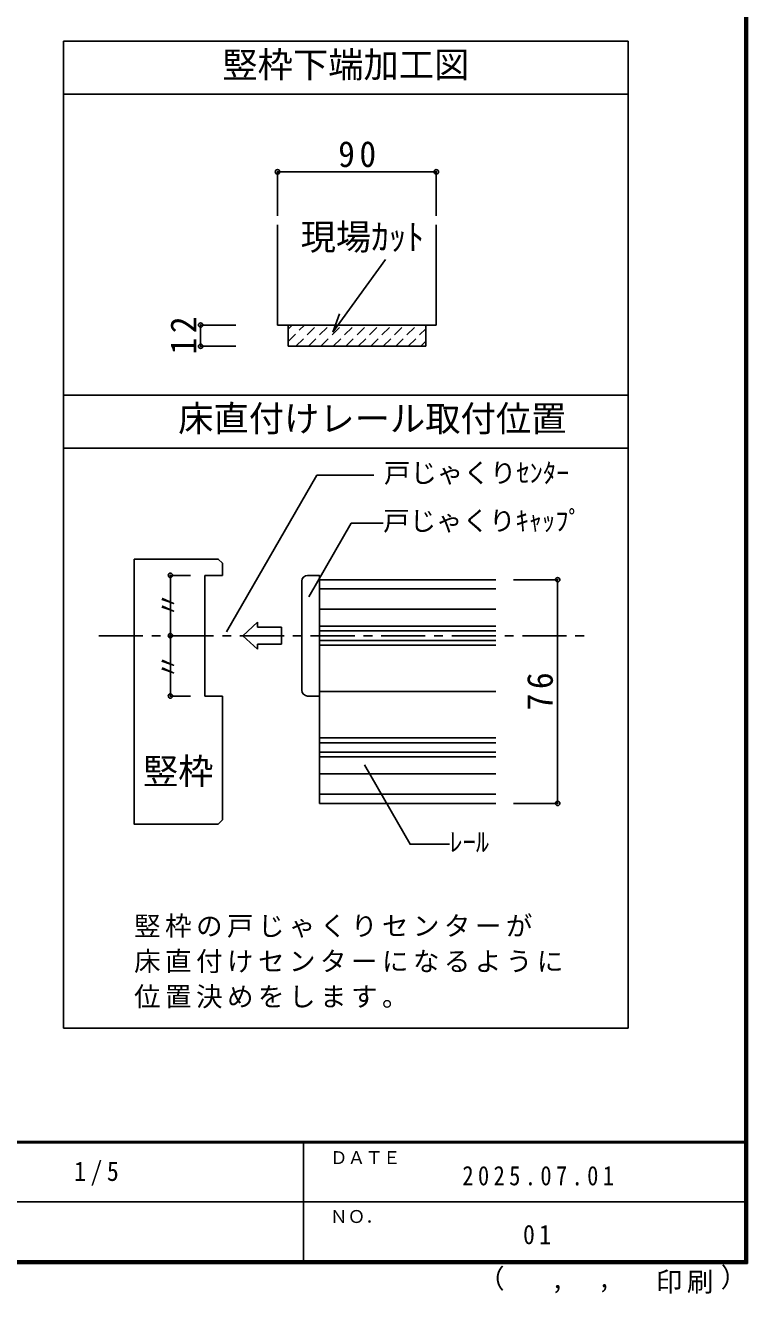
# Model space of a CAD drawing. Units: millimetres, scale not verified, with parts at other scales. Extents: x -973 to 977, y -718 to 696.
# Drawn here: x 567 to 977, y -718 to 0 of the extents above; entities that cross this region are included whole.
import ezdxf
from ezdxf.enums import TextEntityAlignment as Align

# ---------------------------------------------------------------- set-up
doc = ezdxf.new("R2010")
doc.units = ezdxf.units.MM
doc.header["$LTSCALE"] = 5
doc.header["$PDMODE"] = 32
doc.header["$PDSIZE"] = 2.5
doc.linetypes.add('CHAIN1', pattern=[8, 5, -1, 1, -1])
doc.linetypes.add('DASHED1', pattern=[1.8, 1.2, -0.6])
for name, color, linetype in [('0-0_補助線', 4, 'Continuous'), ('0-A_文字', 7, 'Continuous'), ('0-B_寸法', 7, 'Continuous'), ('2-1_通り芯', 4, 'CHAIN1'), ('2-4_枠', 3, 'Continuous'), ('2-7_金物', 4, 'Continuous'), ('2-A_文字', 7, 'Continuous'), ('2-B_寸法', 4, 'Continuous'), ('F-1_枠', 6, 'Continuous'), ('F-A_文字', 7, 'Continuous')]:
    doc.layers.add(name, color=color, linetype=linetype)
doc.styles.add('ＭＳ ゴシック', font='')
doc.styles.get('ＭＳ ゴシック').set_extended_font_data('MS Gothic')

msp = doc.modelspace()

# ---------------------------------------------------------------- linework, layer by layer
at = {"layer": '0-0_補助線', "color": 3}
for p, q in [((710.243, -112.438), (710.243, -169.234)), ((800.243, -112.438), (800.243, -169.234)), ((800.243, -169.234), (710.243, -169.234)), ((716.243, -169.234), (716.243, -181.234)), ((794.243, -169.234), (794.243, -181.234)), ((716.243, -181.234), (794.243, -181.234))]:
    msp.add_line(p, q, dxfattribs=at)
at = {"layer": '0-0_補助線', "color": 7}
for q in [(771.376, -132.066), (745.37, -162.919)]:
    msp.add_line((741.623, -173.226), q, dxfattribs=at)
at = {"layer": '0-0_補助線'}
for p, q in [((666.685, -169.234), (686.685, -169.234)), ((666.685, -181.234), (666.685, -169.234)), ((666.685, -181.234), (686.685, -181.234))]:
    msp.add_line(p, q, dxfattribs=at)
at = {"layer": '0-0_補助線', "linetype": 'DASHED1'}
for p, q in [((716.243, -171.508), (718.516, -169.234)), ((716.243, -178.579), (725.587, -169.234)), ((720.658, -181.234), (732.658, -169.234)), ((727.729, -181.234), (739.729, -169.234)), ((734.8, -181.234), (746.8, -169.234)), ((741.872, -181.234), (753.872, -169.234)), ((748.943, -181.234), (760.943, -169.234)), ((756.014, -181.234), (768.014, -169.234)), ((763.085, -181.234), (775.085, -169.234)), ((770.156, -181.234), (782.156, -169.234)), ((777.227, -181.234), (788.743, -169.719)), ((784.298, -181.234), (794.243, -171.29)), ((791.369, -181.234), (794.243, -178.361))]:
    msp.add_line(p, q, dxfattribs=at)
at = {"layer": '0-0_補助線', "color": 7}
for p in [(666.685, -169.234), (666.685, -181.234)]:
    msp.add_point(p, dxfattribs=at)
at = {"layer": '0-A_文字', "color": 3}
for p, q in [((588.986, -567.5), (588.986, -8.5)), ((588.986, -8.5), (908.986, -8.5)), ((908.986, -567.5), (908.986, -8.5)), ((588.986, -38.5), (908.986, -38.5)), ((588.986, -208.912), (908.986, -208.912)), ((588.986, -238.912), (908.986, -238.912)), ((588.986, -567.5), (908.986, -567.5))]:
    msp.add_line(p, q, dxfattribs=at)
at = {"layer": '0-B_寸法', "color": 4}
for p, q in [((710.243, -82.438), (800.243, -82.438)), ((710.243, -82.438), (710.243, -107.438)), ((800.243, -82.438), (800.243, -107.438))]:
    msp.add_line(p, q, dxfattribs=at)
at = {"layer": '0-B_寸法'}
for p in [(710.243, -82.438), (800.243, -82.438)]:
    msp.add_point(p, dxfattribs=at)
at = {"layer": '2-1_通り芯'}
msp.add_line((608.986, -345.17), (888.986, -345.17), dxfattribs=at)
at = {"layer": '2-4_枠'}
for p, q in [((678.986, -304.193), (678.986, -311.003)), ((668.986, -311.003), (678.986, -311.003)), ((668.986, -379.336), (668.986, -311.003)), ((668.986, -379.336), (678.986, -379.336)), ((678.986, -449.479), (678.986, -379.336)), ((676.629, -451.836), (678.986, -449.479))]:
    msp.add_line(p, q, dxfattribs=at)
for points in [[(678.986, -304.193), (676.629, -301.836), (628.986, -301.836)], [(676.629, -451.836), (628.986, -451.836), (628.986, -301.836)]]:
    msp.add_lwpolyline(points, dxfattribs=at)
at = {"layer": '2-7_金物'}
for p, q in [((723.986, -376.003), (723.986, -314.336)), ((733.986, -318.722), (833.986, -318.722)), ((733.986, -330.17), (833.986, -330.17)), ((690.572, -345.17), (698.855, -337.577)), ((698.855, -337.577), (698.855, -340.338)), ((712.429, -340.338), (698.855, -340.338)), ((712.429, -340.338), (712.429, -350.001)), ((733.986, -339.789), (833.986, -339.789)), ((690.572, -345.17), (698.855, -352.762)), ((698.855, -350.001), (698.855, -352.762)), ((712.429, -350.001), (698.855, -350.001)), ((733.986, -350.551), (833.986, -350.551)), ((727.32, -379.336), (733.986, -379.336)), ((733.986, -403.122), (833.986, -403.122)), ((733.986, -413.884), (833.986, -413.884)), ((733.986, -423.503), (833.986, -423.503)), ((733.986, -434.951), (833.986, -434.951))]:
    msp.add_line(p, q, dxfattribs=at)
at = {"layer": '2-7_金物', "color": 7}
for p, q in [((733.986, -313.503), (733.986, -440.17)), ((733.986, -313.503), (833.986, -313.503)), ((733.986, -342.503), (833.986, -342.503)), ((733.986, -347.836), (833.986, -347.836)), ((733.986, -376.836), (833.986, -376.836)), ((733.986, -405.836), (833.986, -405.836)), ((733.986, -411.17), (833.986, -411.17)), ((733.986, -440.17), (833.986, -440.17))]:
    msp.add_line(p, q, dxfattribs=at)
at = {"layer": '2-7_金物'}
msp.add_lwpolyline([(727.32, -311.003), (733.986, -311.003), (733.986, -379.336)], dxfattribs=at)
for centre, start, end in [((727.32, -314.336), 90, 180), ((727.32, -376.003), 180, 270)]:
    msp.add_arc(centre, 3.333, start, end, dxfattribs=at)
at = {"layer": '2-A_文字'}
for p, q in [((681.287, -343.035), (732.536, -254.269)), ((732.536, -254.269), (764.882, -254.269)), ((727.904, -323.147), (751.99, -281.429)), ((751.99, -281.429), (770.122, -281.429))]:
    msp.add_line(p, q, dxfattribs=at)
msp.add_lwpolyline([(759.481, -418.395), (785.389, -463.269), (807.623, -463.269)], dxfattribs=at)
msp.add_point((649.543, -345.17), dxfattribs=at)
at = {"layer": '2-B_寸法'}
for p, q in [((649.543, -311.003), (660.932, -311.003)), ((649.543, -311.003), (649.543, -379.336)), ((868.986, -313.503), (843.986, -313.503)), ((868.986, -313.503), (868.986, -440.17)), ((649.543, -379.336), (660.932, -379.336)), ((868.986, -440.17), (843.986, -440.17))]:
    msp.add_line(p, q, dxfattribs=at)
at = {"layer": '2-B_寸法', "color": 7}
for p in [(649.543, -311.003), (868.986, -313.503), (649.543, -379.336), (868.986, -440.17)]:
    msp.add_point(p, dxfattribs=at)
at = {"layer": 'F-1_枠'}
for p, q in [((974.986, 695.833), (974.986, -700.833)), ((975.82, 695.833), (975.82, -700.833)), ((976.653, 695.833), (976.653, -700.833)), ((976.653, -631.667), (-973.347, -631.667)), ((976.653, -632.5), (-973.347, -632.5)), ((724.986, -632.5), (724.986, -699.167)), ((1.653, -665.833), (974.986, -665.834)), ((976.653, -699.167), (-973.347, -699.167)), ((976.653, -700), (-973.347, -700)), ((976.653, -700.833), (-973.347, -700.833))]:
    msp.add_line(p, q, dxfattribs=at)

# ---------------------------------------------------------------- texts
at = {"layer": '0-0_補助線', "color": 7, "style": 'ＭＳ ゴシック'}
msp.add_text('現場ｶｯﾄ', height=14.66, dxfattribs=at).set_placement((723.339, -131.022), align=Align.BOTTOM_LEFT)
at = {"layer": '0-0_補助線', "color": 7, "insert": (664.185, -185.859), "char_height": 14.66, "attachment_point": 7, "rotation": 90, "style": 'ＭＳ ゴシック'}
msp.add_mtext('\\T1.27;\\W0.95;12', dxfattribs=at)
at = {"layer": '0-A_文字', "style": 'ＭＳ ゴシック'}
for s, p in [('竪枠下端加工図', (678.986, -33.5)), ('床直付けレール取付位置', (653.986, -233.912))]:
    msp.add_text(s, height=14.66, dxfattribs=at).set_placement(p, align=Align.BOTTOM_LEFT)
at = {"layer": '0-B_寸法', "insert": (744.618, -79.938), "char_height": 14.66, "attachment_point": 7, "style": 'ＭＳ ゴシック'}
msp.add_mtext('\\T1.27;\\W0.95;90', dxfattribs=at)
at = {"layer": '2-A_文字', "style": 'ＭＳ ゴシック'}
for s, height, p in [('戸じゃくりｾﾝﾀｰ', 11, (770.583, -261.769)), ('戸じゃくりｷｬｯﾌﾟ', 11, (770.122, -288.929)), ('竪枠', 14.66, (633.986, -433.65)), ('ﾚｰﾙ', 11, (807.623, -470.769))]:
    msp.add_text(s, height=height, dxfattribs=at).set_placement(p, align=Align.BOTTOM_LEFT)
for p in [(657.043, -335.17), (657.043, -370.17)]:
    msp.add_text('〃', height=11, rotation=90, dxfattribs=at).set_placement(p, align=Align.BOTTOM_LEFT)
at = {"layer": '2-A_文字', "char_height": 11, "attachment_point": 7, "style": 'ＭＳ ゴシック'}
for s, insert in [('\\T1.17;竪枠の戸じゃくりセンターが', (628.986, -516.308)), ('\\T1.17;床直付けセンターになるように', (628.986, -536.308)), ('\\T1.17;位置決めをします。', (628.986, -556.308))]:
    msp.add_mtext(s, dxfattribs=dict(at, insert=insert))
at = {"layer": '2-B_寸法', "color": 7, "insert": (866.486, -387.461), "char_height": 14.66, "attachment_point": 7, "rotation": 90, "style": 'ＭＳ ゴシック'}
msp.add_mtext('\\T1.27;\\W0.95;76', dxfattribs=at)
at = {"layer": 'F-A_文字', "style": 'ＭＳ ゴシック'}
for s, height, p in [('ＤＡＴＥ', 7.331, (739.986, -646.667)), ('ＮＯ．', 7.331, (739.986, -680.001)), ('（', 11, (823.992, -718.052)), ('）', 11, (961.387, -717.355)), (',', 11, (865.199, -718.052)), (',', 11, (891.686, -717.588))]:
    msp.add_text(s, height=height, dxfattribs=at).set_placement(p, align=Align.BOTTOM_LEFT)
at = {"layer": 'F-A_文字', "char_height": 11, "attachment_point": 7, "style": 'ＭＳ ゴシック'}
for s, insert in [('\\T1.38;\\W0.9;1/5', (594.986, -656.667)), ('\\T1.39;\\W0.85;2025.07.01', (814.986, -656.667)), ('\\T1.36;\\W0.9;01', (849.361, -690.001)), ('\\T1.17;印刷', (924.678, -717.82))]:
    msp.add_mtext(s, dxfattribs=dict(at, insert=insert))

doc.saveas('drawing.dxf')
